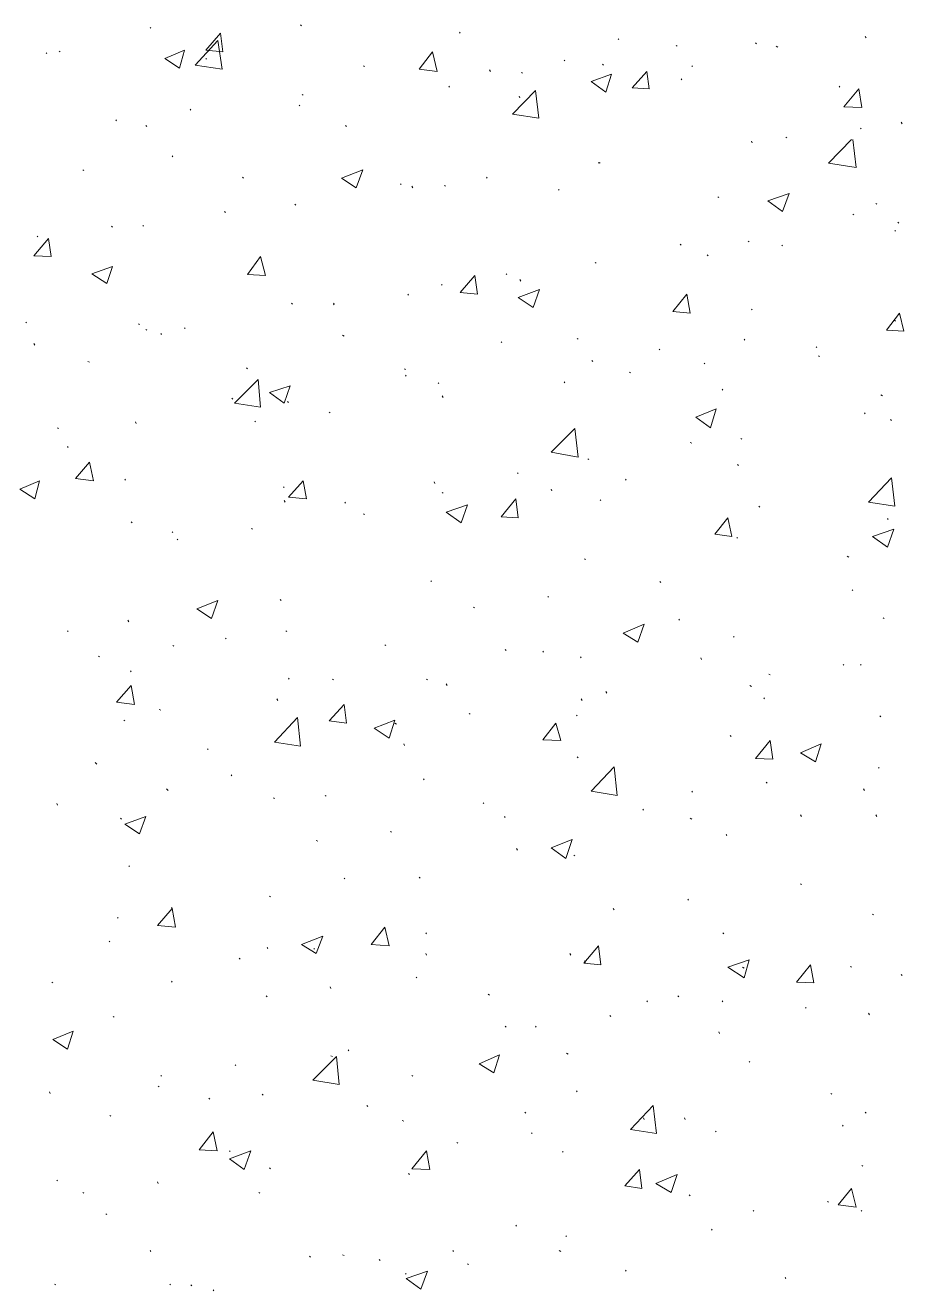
# Model space of a CAD drawing. Header units: millimetres. Extents: x 2928 to 3112, y 1220 to 1280.
# Drawn here: x 2976.909 to 2978.699, y 1243.072 to 1245.648 of the extents above; entities that cross this region are included whole.
import ezdxf

# ---------------------------------------------------------------- set-up
doc = ezdxf.new("R2010")
doc.units = ezdxf.units.MM

msp = doc.modelspace()

# ---------------------------------------------------------------- linework, layer by layer
at = {"color": 92, "linetype": 'Continuous', "lineweight": 13, "true_color": 0x00b800}
for points in [[(2977.16516, 1245.64202), (2977.1635, 1245.64368), (2977.1635, 1245.64368)], [(2977.47183, 1245.64702), (2977.47017, 1245.64868), (2977.47017, 1245.64868)], [(2977.25516, 1245.56702), (2977.30183, 1245.61702), (2977.30183, 1245.61702)], [(2977.27683, 1245.59702), (2977.30683, 1245.63202), (2977.30683, 1245.63202)], [(2977.31016, 1245.55868), (2977.30183, 1245.61702), (2977.30183, 1245.61702)], [(2977.31183, 1245.59368), (2977.30683, 1245.63202), (2977.30683, 1245.63202)], [(2977.79517, 1245.63202), (2977.7935, 1245.63368), (2977.7935, 1245.63368)], [(2978.11851, 1245.61868), (2978.11684, 1245.62035), (2978.11684, 1245.62035)], [(2978.62185, 1245.62202), (2978.62018, 1245.62535), (2978.62018, 1245.62535)], [(2976.95349, 1245.59035), (2976.95183, 1245.59202), (2976.95183, 1245.59202)], [(2976.98016, 1245.59368), (2976.97849, 1245.59535), (2976.97849, 1245.59535)], [(2977.1935, 1245.58035), (2977.2335, 1245.59702), (2977.2335, 1245.59702)], [(2977.2235, 1245.56035), (2977.2335, 1245.59702), (2977.2335, 1245.59702)], [(2977.27683, 1245.59702), (2977.31183, 1245.59368), (2977.31183, 1245.59368)], [(2977.71184, 1245.55868), (2977.7385, 1245.59368), (2977.7385, 1245.59368)], [(2977.7485, 1245.55368), (2977.7385, 1245.59368), (2977.7385, 1245.59368)], [(2978.23684, 1245.60535), (2978.23518, 1245.60702), (2978.23518, 1245.60702)], [(2978.39851, 1245.61035), (2978.39685, 1245.61202), (2978.39685, 1245.61202)], [(2978.44185, 1245.60368), (2978.43851, 1245.60535), (2978.43851, 1245.60535)], [(2977.1935, 1245.58035), (2977.2235, 1245.56035), (2977.2235, 1245.56035)], [(2977.25516, 1245.56702), (2977.31016, 1245.55868), (2977.31016, 1245.55868)], [(2977.2785, 1245.57868), (2977.27683, 1245.58035), (2977.27683, 1245.58035)], [(2977.60017, 1245.56368), (2977.5985, 1245.56535), (2977.5985, 1245.56535)], [(2978.00851, 1245.57535), (2978.00684, 1245.57702), (2978.00684, 1245.57702)], [(2978.08684, 1245.56702), (2978.08518, 1245.56868), (2978.08518, 1245.56868)], [(2978.26851, 1245.56368), (2978.26685, 1245.56535), (2978.26685, 1245.56535)], [(2977.71184, 1245.55868), (2977.7485, 1245.55368), (2977.7485, 1245.55368)], [(2977.85684, 1245.55368), (2977.85517, 1245.55702), (2977.85517, 1245.55702)], [(2977.92184, 1245.55035), (2977.92017, 1245.55202), (2977.92017, 1245.55202)], [(2978.06184, 1245.53368), (2978.10351, 1245.54868), (2978.10351, 1245.54868)], [(2978.09184, 1245.51202), (2978.10351, 1245.54868), (2978.10351, 1245.54868)], [(2978.14518, 1245.52035), (2978.17518, 1245.55368), (2978.17518, 1245.55368)], [(2978.18018, 1245.51868), (2978.17518, 1245.55368), (2978.17518, 1245.55368)], [(2978.24684, 1245.53702), (2978.24518, 1245.53868), (2978.24518, 1245.53868)], [(2977.7735, 1245.52202), (2977.77184, 1245.52368), (2977.77184, 1245.52368)], [(2977.90184, 1245.46701), (2977.94851, 1245.51535), (2977.94851, 1245.51535)], [(2977.95517, 1245.45868), (2977.94851, 1245.51535), (2977.94851, 1245.51535)], [(2978.06184, 1245.53368), (2978.09184, 1245.51202), (2978.09184, 1245.51202)], [(2978.14518, 1245.52035), (2978.18018, 1245.51868), (2978.18018, 1245.51868)], [(2978.56852, 1245.52202), (2978.56685, 1245.52368), (2978.56685, 1245.52368)], [(2978.57685, 1245.48201), (2978.60685, 1245.51868), (2978.60685, 1245.51868)], [(2978.61352, 1245.48035), (2978.60685, 1245.51868), (2978.60685, 1245.51868)], [(2977.4685, 1245.48368), (2977.46683, 1245.48535), (2977.46683, 1245.48535)], [(2977.47517, 1245.50535), (2977.4735, 1245.50702), (2977.4735, 1245.50702)], [(2977.91684, 1245.50035), (2977.91517, 1245.50368), (2977.91517, 1245.50368)], [(2977.24683, 1245.47535), (2977.24516, 1245.47701), (2977.24516, 1245.47701)], [(2977.90184, 1245.46701), (2977.95517, 1245.45868), (2977.95517, 1245.45868)], [(2978.57685, 1245.48201), (2978.61352, 1245.48035), (2978.61352, 1245.48035)], [(2977.09516, 1245.45368), (2977.09349, 1245.45535), (2977.09349, 1245.45535)], [(2977.15683, 1245.44201), (2977.15516, 1245.44368), (2977.15516, 1245.44368)], [(2977.5635, 1245.44201), (2977.56184, 1245.44368), (2977.56184, 1245.44368)], [(2978.61185, 1245.43701), (2978.61018, 1245.43868), (2978.61018, 1245.43868)], [(2978.69518, 1245.44701), (2978.69352, 1245.45035), (2978.69352, 1245.45035)], [(2978.39018, 1245.40868), (2978.38851, 1245.41201), (2978.38851, 1245.41201)], [(2978.46018, 1245.41868), (2978.45851, 1245.42035), (2978.45851, 1245.42035)], [(2978.54518, 1245.36701), (2978.59185, 1245.41535), (2978.59185, 1245.41535)], [(2978.60185, 1245.35868), (2978.59518, 1245.41535), (2978.59518, 1245.41535)], [(2977.21016, 1245.38035), (2977.2085, 1245.38201), (2977.2085, 1245.38201)], [(2978.07851, 1245.36701), (2978.07684, 1245.36868), (2978.07684, 1245.36868)], [(2978.08018, 1245.36701), (2978.07851, 1245.36868), (2978.07851, 1245.36868)], [(2978.54518, 1245.36701), (2978.60185, 1245.35868), (2978.60185, 1245.35868)], [(2977.02849, 1245.35201), (2977.02683, 1245.35368), (2977.02683, 1245.35368)], [(2977.3535, 1245.33701), (2977.35183, 1245.33868), (2977.35183, 1245.33868)], [(2977.5535, 1245.33701), (2977.59684, 1245.35368), (2977.59684, 1245.35368)], [(2977.5535, 1245.33701), (2977.5835, 1245.31701), (2977.5835, 1245.31701)], [(2977.5835, 1245.31701), (2977.59684, 1245.35368), (2977.59684, 1245.35368)], [(2977.85017, 1245.33701), (2977.84851, 1245.33868), (2977.84851, 1245.33868)], [(2977.67517, 1245.32368), (2977.6735, 1245.32535), (2977.6735, 1245.32535)], [(2977.6985, 1245.31701), (2977.69684, 1245.32035), (2977.69684, 1245.32035)], [(2977.76517, 1245.32035), (2977.7635, 1245.32201), (2977.7635, 1245.32201)], [(2977.99684, 1245.31201), (2977.99517, 1245.31368), (2977.99517, 1245.31368)], [(2978.42185, 1245.29035), (2978.46518, 1245.30535), (2978.46518, 1245.30535)], [(2978.45185, 1245.26868), (2978.46518, 1245.30535), (2978.46518, 1245.30535)], [(2977.46017, 1245.28201), (2977.4585, 1245.28368), (2977.4585, 1245.28368)], [(2978.32185, 1245.29701), (2978.32018, 1245.29868), (2978.32018, 1245.29868)], [(2978.42185, 1245.29035), (2978.45185, 1245.26868), (2978.45185, 1245.26868)], [(2978.64352, 1245.28368), (2978.64185, 1245.28535), (2978.64185, 1245.28535)], [(2977.31683, 1245.26701), (2977.31516, 1245.26868), (2977.31516, 1245.26868)], [(2978.59685, 1245.26201), (2978.59518, 1245.26368), (2978.59518, 1245.26368)], [(2977.08683, 1245.23701), (2977.08516, 1245.23868), (2977.08516, 1245.23868)], [(2977.15016, 1245.23868), (2977.1485, 1245.24034), (2977.1485, 1245.24034)], [(2978.68185, 1245.22868), (2978.68018, 1245.23034), (2978.68018, 1245.23034)], [(2978.68852, 1245.24534), (2978.68685, 1245.24701), (2978.68685, 1245.24701)], [(2976.92683, 1245.17868), (2976.95683, 1245.21368), (2976.95683, 1245.21368)], [(2976.93516, 1245.21701), (2976.93349, 1245.21868), (2976.93349, 1245.21868)], [(2976.96183, 1245.17701), (2976.95683, 1245.21368), (2976.95683, 1245.21368)], [(2978.24518, 1245.20034), (2978.24351, 1245.20201), (2978.24351, 1245.20201)], [(2978.38351, 1245.20701), (2978.38185, 1245.20868), (2978.38185, 1245.20868)], [(2976.92683, 1245.17868), (2976.96183, 1245.17701), (2976.96183, 1245.17701)], [(2977.36183, 1245.14034), (2977.3885, 1245.17701), (2977.3885, 1245.17701)], [(2977.3985, 1245.13868), (2977.3885, 1245.17701), (2977.3885, 1245.17701)], [(2978.30018, 1245.17868), (2978.29851, 1245.18034), (2978.29851, 1245.18034)], [(2978.45185, 1245.19868), (2978.45018, 1245.20034), (2978.45018, 1245.20034)], [(2977.04516, 1245.14201), (2977.08683, 1245.15701), (2977.08683, 1245.15701)], [(2977.07516, 1245.12201), (2977.08683, 1245.15701), (2977.08683, 1245.15701)], [(2978.07184, 1245.16368), (2978.07018, 1245.16534), (2978.07018, 1245.16534)], [(2977.04516, 1245.14201), (2977.07516, 1245.12201), (2977.07516, 1245.12201)], [(2977.36183, 1245.14034), (2977.3985, 1245.13868), (2977.3985, 1245.13868)], [(2977.79517, 1245.10368), (2977.82517, 1245.13868), (2977.82517, 1245.13868)], [(2977.83017, 1245.10034), (2977.82517, 1245.13868), (2977.82517, 1245.13868)], [(2977.89017, 1245.14034), (2977.88851, 1245.14201), (2977.88851, 1245.14201)], [(2977.91851, 1245.12701), (2977.91684, 1245.13034), (2977.91684, 1245.13034)], [(2977.69017, 1245.09868), (2977.6885, 1245.10034), (2977.6885, 1245.10034)], [(2977.7585, 1245.11868), (2977.75684, 1245.12034), (2977.75684, 1245.12034)], [(2977.79517, 1245.10368), (2977.83017, 1245.10034), (2977.83017, 1245.10034)], [(2977.91351, 1245.09368), (2977.95684, 1245.11034), (2977.95684, 1245.11034)], [(2977.94351, 1245.07368), (2977.95684, 1245.11034), (2977.95684, 1245.11034)], [(2978.22851, 1245.06534), (2978.25684, 1245.10034), (2978.25684, 1245.10034)], [(2978.26351, 1245.06201), (2978.25684, 1245.10034), (2978.25684, 1245.10034)], [(2977.4535, 1245.08034), (2977.45183, 1245.08201), (2977.45183, 1245.08201)], [(2977.5385, 1245.08034), (2977.53683, 1245.08201), (2977.53683, 1245.08201)], [(2977.5385, 1245.07868), (2977.53683, 1245.08034), (2977.53683, 1245.08034)], [(2977.91351, 1245.09368), (2977.94351, 1245.07368), (2977.94351, 1245.07368)], [(2978.22851, 1245.06534), (2978.26351, 1245.06201), (2978.26351, 1245.06201)], [(2978.39018, 1245.06868), (2978.38851, 1245.07034), (2978.38851, 1245.07034)], [(2978.66352, 1245.02701), (2978.69018, 1245.06201), (2978.69018, 1245.06201)], [(2978.68185, 1245.04534), (2978.68018, 1245.04701), (2978.68018, 1245.04701)], [(2978.69852, 1245.02534), (2978.69018, 1245.06201), (2978.69018, 1245.06201)], [(2976.91183, 1245.04201), (2976.91016, 1245.04368), (2976.91016, 1245.04368)], [(2977.14183, 1245.03868), (2977.14016, 1245.04034), (2977.14016, 1245.04034)], [(2977.15683, 1245.02701), (2977.15516, 1245.02867), (2977.15516, 1245.02867)], [(2977.23516, 1245.03034), (2977.2335, 1245.03201), (2977.2335, 1245.03201)], [(2978.66352, 1245.02701), (2978.69852, 1245.02534), (2978.69852, 1245.02534)], [(2976.92849, 1244.99701), (2976.92683, 1245.00034), (2976.92683, 1245.00034)], [(2977.18683, 1245.01867), (2977.18516, 1245.02034), (2977.18516, 1245.02034)], [(2977.5585, 1245.01534), (2977.55517, 1245.01701), (2977.55517, 1245.01701)], [(2977.88017, 1245.00201), (2977.87851, 1245.00367), (2977.87851, 1245.00367)], [(2978.03518, 1245.00867), (2978.03351, 1245.01034), (2978.03351, 1245.01034)], [(2978.37518, 1245.00701), (2978.37351, 1245.00867), (2978.37351, 1245.00867)], [(2978.20184, 1244.98701), (2978.20018, 1244.98867), (2978.20018, 1244.98867)], [(2978.52185, 1244.99201), (2978.52018, 1244.99367), (2978.52018, 1244.99367)], [(2978.52685, 1244.97367), (2978.52518, 1244.97534), (2978.52518, 1244.97534)], [(2977.04016, 1244.96201), (2977.03683, 1244.96367), (2977.03683, 1244.96367)], [(2977.36183, 1244.94867), (2977.36017, 1244.95034), (2977.36017, 1244.95034)], [(2977.6835, 1244.94701), (2977.68184, 1244.94867), (2977.68184, 1244.94867)], [(2978.06518, 1244.96367), (2978.06351, 1244.96534), (2978.06351, 1244.96534)], [(2978.29351, 1244.95867), (2978.29185, 1244.96034), (2978.29185, 1244.96034)], [(2977.33517, 1244.87867), (2977.3835, 1244.92701), (2977.3835, 1244.92701)], [(2977.3885, 1244.87034), (2977.3835, 1244.92701), (2977.3835, 1244.92701)], [(2977.68517, 1244.93367), (2977.6835, 1244.93534), (2977.6835, 1244.93534)], [(2977.75184, 1244.91867), (2977.75017, 1244.92034), (2977.75017, 1244.92034)], [(2978.00851, 1244.92034), (2978.00684, 1244.92201), (2978.00684, 1244.92201)], [(2978.14184, 1244.94034), (2978.14018, 1244.94201), (2978.14018, 1244.94201)], [(2977.40683, 1244.90034), (2977.4485, 1244.91367), (2977.4485, 1244.91367)], [(2977.40683, 1244.90034), (2977.43683, 1244.87867), (2977.43683, 1244.87867)], [(2977.43683, 1244.87867), (2977.4485, 1244.91367), (2977.4485, 1244.91367)], [(2977.76017, 1244.89034), (2977.7585, 1244.89367), (2977.7585, 1244.89367)], [(2978.33018, 1244.90534), (2978.32851, 1244.90701), (2978.32851, 1244.90701)], [(2978.65518, 1244.89367), (2978.65185, 1244.89534), (2978.65185, 1244.89534)], [(2977.33183, 1244.88701), (2977.33017, 1244.88867), (2977.33017, 1244.88867)], [(2977.33517, 1244.87867), (2977.3885, 1244.87034), (2977.3885, 1244.87034)], [(2977.44517, 1244.88034), (2977.4435, 1244.88201), (2977.4435, 1244.88201)], [(2978.27518, 1244.85034), (2978.31685, 1244.86701), (2978.31685, 1244.86701)], [(2978.30518, 1244.82867), (2978.31685, 1244.86701), (2978.31685, 1244.86701)], [(2977.3785, 1244.84034), (2977.37683, 1244.84201), (2977.37683, 1244.84201)], [(2977.53017, 1244.85867), (2977.5285, 1244.86034), (2977.5285, 1244.86034)], [(2978.27518, 1244.85034), (2978.30518, 1244.82867), (2978.30518, 1244.82867)], [(2978.62018, 1244.85701), (2978.61852, 1244.85867), (2978.61852, 1244.85867)], [(2978.67352, 1244.84367), (2978.67185, 1244.84534), (2978.67185, 1244.84534)], [(2976.97683, 1244.82701), (2976.97516, 1244.82867), (2976.97516, 1244.82867)], [(2977.13516, 1244.83701), (2977.1335, 1244.84034), (2977.1335, 1244.84034)], [(2977.98017, 1244.77867), (2978.02851, 1244.82701), (2978.02851, 1244.82701)], [(2978.03518, 1244.76867), (2978.02851, 1244.82701), (2978.02851, 1244.82701)], [(2976.99683, 1244.78867), (2976.99516, 1244.79034), (2976.99516, 1244.79034)], [(2978.26685, 1244.79701), (2978.26351, 1244.79867), (2978.26351, 1244.79867)], [(2978.36851, 1244.80534), (2978.36685, 1244.80701), (2978.36685, 1244.80701)], [(2977.98017, 1244.77867), (2978.03518, 1244.76867), (2978.03518, 1244.76867)], [(2978.05684, 1244.76367), (2978.05518, 1244.76534), (2978.05518, 1244.76534)], [(2977.01183, 1244.72534), (2977.04016, 1244.75867), (2977.04016, 1244.75867)], [(2977.04849, 1244.72034), (2977.04016, 1244.75867), (2977.04016, 1244.75867)], [(2978.36185, 1244.752), (2978.36018, 1244.75367), (2978.36018, 1244.75367)], [(2976.89849, 1244.70367), (2976.93849, 1244.72034), (2976.93849, 1244.72034)], [(2976.92849, 1244.68367), (2976.93849, 1244.72034), (2976.93849, 1244.72034)], [(2977.01183, 1244.72534), (2977.04849, 1244.72034), (2977.04849, 1244.72034)], [(2977.1135, 1244.722), (2977.11183, 1244.72367), (2977.11183, 1244.72367)], [(2977.44517, 1244.687), (2977.47517, 1244.72034), (2977.47517, 1244.72034)], [(2977.48183, 1244.68367), (2977.47517, 1244.72034), (2977.47517, 1244.72034)], [(2977.7435, 1244.71534), (2977.74184, 1244.71867), (2977.74184, 1244.71867)], [(2977.91351, 1244.73534), (2977.91184, 1244.737), (2977.91184, 1244.737)], [(2978.13351, 1244.722), (2978.13184, 1244.72367), (2978.13184, 1244.72367)], [(2978.62685, 1244.677), (2978.67352, 1244.727), (2978.67352, 1244.727)], [(2978.68018, 1244.66867), (2978.67352, 1244.727), (2978.67352, 1244.727)], [(2976.89849, 1244.70367), (2976.92849, 1244.68367), (2976.92849, 1244.68367)], [(2977.43683, 1244.707), (2977.43517, 1244.70867), (2977.43517, 1244.70867)], [(2977.44517, 1244.687), (2977.48183, 1244.68367), (2977.48183, 1244.68367)], [(2977.76017, 1244.69534), (2977.7585, 1244.697), (2977.7585, 1244.697)], [(2977.98184, 1244.70034), (2977.98017, 1244.70367), (2977.98017, 1244.70367)], [(2977.4385, 1244.677), (2977.43683, 1244.68034), (2977.43683, 1244.68034)], [(2977.56184, 1244.67534), (2977.56017, 1244.677), (2977.56017, 1244.677)], [(2977.76684, 1244.657), (2977.81017, 1244.672), (2977.81017, 1244.672)], [(2977.79684, 1244.63534), (2977.81017, 1244.672), (2977.81017, 1244.672)], [(2977.87851, 1244.647), (2977.90851, 1244.68367), (2977.90851, 1244.68367)], [(2977.91351, 1244.64534), (2977.90851, 1244.68367), (2977.90851, 1244.68367)], [(2978.08184, 1244.68034), (2978.08018, 1244.682), (2978.08018, 1244.682)], [(2978.40518, 1244.667), (2978.40351, 1244.66867), (2978.40351, 1244.66867)], [(2978.62685, 1244.677), (2978.68018, 1244.66867), (2978.68018, 1244.66867)], [(2977.12683, 1244.63534), (2977.12516, 1244.637), (2977.12516, 1244.637)], [(2977.60017, 1244.652), (2977.5985, 1244.65367), (2977.5985, 1244.65367)], [(2977.76684, 1244.657), (2977.79684, 1244.63534), (2977.79684, 1244.63534)], [(2977.87851, 1244.647), (2977.91351, 1244.64534), (2977.91351, 1244.64534)], [(2978.31351, 1244.612), (2978.34018, 1244.64534), (2978.34018, 1244.64534)], [(2978.34851, 1244.607), (2978.34018, 1244.64534), (2978.34018, 1244.64534)], [(2978.66685, 1244.642), (2978.66518, 1244.64367), (2978.66518, 1244.64367)], [(2977.21016, 1244.61534), (2977.2085, 1244.617), (2977.2085, 1244.617)], [(2977.37183, 1244.622), (2977.37017, 1244.62367), (2977.37017, 1244.62367)], [(2978.31351, 1244.612), (2978.34851, 1244.607), (2978.34851, 1244.607)], [(2978.63518, 1244.607), (2978.67852, 1244.622), (2978.67852, 1244.622)], [(2978.66518, 1244.58534), (2978.67852, 1244.622), (2978.67852, 1244.622)], [(2977.22016, 1244.60034), (2977.2185, 1244.602), (2977.2185, 1244.602)], [(2978.36018, 1244.60367), (2978.35851, 1244.60534), (2978.35851, 1244.60534)], [(2978.63518, 1244.607), (2978.66518, 1244.58534), (2978.66518, 1244.58534)], [(2978.05018, 1244.56033), (2978.04851, 1244.562), (2978.04851, 1244.562)], [(2978.58685, 1244.56534), (2978.58352, 1244.567), (2978.58352, 1244.567)], [(2977.73684, 1244.51533), (2977.73517, 1244.517), (2977.73517, 1244.517)], [(2978.20351, 1244.51367), (2978.20184, 1244.51533), (2978.20184, 1244.51533)], [(2977.97517, 1244.48367), (2977.97351, 1244.48533), (2977.97351, 1244.48533)], [(2978.59518, 1244.497), (2978.59352, 1244.49867), (2978.59352, 1244.49867)], [(2977.2585, 1244.46033), (2977.30183, 1244.477), (2977.30183, 1244.477)], [(2977.2585, 1244.46033), (2977.2885, 1244.44033), (2977.2885, 1244.44033)], [(2977.2885, 1244.44033), (2977.30183, 1244.477), (2977.30183, 1244.477)], [(2977.43017, 1244.477), (2977.4285, 1244.47867), (2977.4285, 1244.47867)], [(2977.82517, 1244.462), (2977.82184, 1244.46367), (2977.82184, 1244.46367)], [(2977.12016, 1244.43367), (2977.1185, 1244.437), (2977.1185, 1244.437)], [(2978.12684, 1244.41033), (2978.17018, 1244.42867), (2978.17018, 1244.42867)], [(2978.15684, 1244.392), (2978.17018, 1244.42867), (2978.17018, 1244.42867)], [(2978.24184, 1244.437), (2978.24018, 1244.43867), (2978.24018, 1244.43867)], [(2978.65852, 1244.44033), (2978.65685, 1244.442), (2978.65685, 1244.442)], [(2976.99683, 1244.41367), (2976.99516, 1244.41533), (2976.99516, 1244.41533)], [(2977.44183, 1244.41367), (2977.44017, 1244.41533), (2977.44017, 1244.41533)], [(2978.12684, 1244.41033), (2978.15684, 1244.392), (2978.15684, 1244.392)], [(2978.35351, 1244.402), (2978.35185, 1244.40367), (2978.35185, 1244.40367)], [(2977.21183, 1244.38367), (2977.21016, 1244.38533), (2977.21016, 1244.38533)], [(2977.3185, 1244.39867), (2977.31683, 1244.40033), (2977.31683, 1244.40033)], [(2977.6435, 1244.38533), (2977.64184, 1244.387), (2977.64184, 1244.387)], [(2977.06016, 1244.362), (2977.05849, 1244.36367), (2977.05849, 1244.36367)], [(2977.88851, 1244.37533), (2977.88684, 1244.377), (2977.88684, 1244.377)], [(2977.96517, 1244.372), (2977.96351, 1244.37367), (2977.96351, 1244.37367)], [(2978.04184, 1244.36033), (2978.04018, 1244.362), (2978.04018, 1244.362)], [(2978.28685, 1244.357), (2978.28518, 1244.36033), (2978.28518, 1244.36033)], [(2977.12516, 1244.332), (2977.1235, 1244.33367), (2977.1235, 1244.33367)], [(2978.42685, 1244.32533), (2978.42351, 1244.327), (2978.42351, 1244.327)], [(2978.57685, 1244.34533), (2978.57518, 1244.347), (2978.57518, 1244.347)], [(2978.61185, 1244.34533), (2978.61018, 1244.347), (2978.61018, 1244.347)], [(2977.09516, 1244.27033), (2977.12516, 1244.30366), (2977.12516, 1244.30366)], [(2977.13183, 1244.26533), (2977.12516, 1244.30366), (2977.12516, 1244.30366)], [(2977.44683, 1244.317), (2977.44517, 1244.31866), (2977.44517, 1244.31866)], [(2977.53683, 1244.31533), (2977.53517, 1244.317), (2977.53517, 1244.317)], [(2977.7285, 1244.31533), (2977.72684, 1244.317), (2977.72684, 1244.317)], [(2977.7685, 1244.30366), (2977.76684, 1244.307), (2977.76684, 1244.307)], [(2978.38851, 1244.302), (2978.38518, 1244.30366), (2978.38518, 1244.30366)], [(2977.4235, 1244.27366), (2977.42183, 1244.277), (2977.42183, 1244.277)], [(2978.04351, 1244.27366), (2978.04184, 1244.277), (2978.04184, 1244.277)], [(2978.09351, 1244.28866), (2978.09184, 1244.292), (2978.09184, 1244.292)], [(2978.41518, 1244.277), (2978.41351, 1244.27866), (2978.41351, 1244.27866)], [(2977.09516, 1244.27033), (2977.13183, 1244.26533), (2977.13183, 1244.26533)], [(2977.18516, 1244.25366), (2977.18183, 1244.25533), (2977.18183, 1244.25533)], [(2977.5285, 1244.232), (2977.5585, 1244.26533), (2977.5585, 1244.26533)], [(2977.5635, 1244.227), (2977.5585, 1244.26533), (2977.5585, 1244.26533)], [(2977.11183, 1244.232), (2977.11016, 1244.23366), (2977.11016, 1244.23366)], [(2977.41683, 1244.18866), (2977.4635, 1244.23866), (2977.4635, 1244.23866)], [(2977.47017, 1244.18033), (2977.4635, 1244.23866), (2977.4635, 1244.23866)], [(2977.5285, 1244.232), (2977.5635, 1244.227), (2977.5635, 1244.227)], [(2977.62017, 1244.217), (2977.66184, 1244.23366), (2977.66184, 1244.23366)], [(2977.65017, 1244.197), (2977.66184, 1244.23366), (2977.66184, 1244.23366)], [(2977.66517, 1244.22533), (2977.66184, 1244.227), (2977.66184, 1244.227)], [(2977.81517, 1244.24533), (2977.81351, 1244.247), (2977.81351, 1244.247)], [(2977.96351, 1244.19366), (2977.99017, 1244.227), (2977.99017, 1244.227)], [(2978.00017, 1244.192), (2977.99017, 1244.227), (2977.99017, 1244.227)], [(2978.03351, 1244.242), (2978.03184, 1244.24366), (2978.03184, 1244.24366)], [(2978.65185, 1244.24033), (2978.65018, 1244.242), (2978.65018, 1244.242)], [(2977.62017, 1244.217), (2977.65017, 1244.197), (2977.65017, 1244.197)], [(2978.34685, 1244.20033), (2978.34518, 1244.202), (2978.34518, 1244.202)], [(2977.28183, 1244.17366), (2977.28016, 1244.17533), (2977.28016, 1244.17533)], [(2977.41683, 1244.18866), (2977.47017, 1244.18033), (2977.47017, 1244.18033)], [(2977.68184, 1244.182), (2977.68017, 1244.18533), (2977.68017, 1244.18533)], [(2977.96351, 1244.19366), (2978.00017, 1244.192), (2978.00017, 1244.192)], [(2978.39685, 1244.15533), (2978.42685, 1244.192), (2978.42685, 1244.192)], [(2978.43185, 1244.15366), (2978.42685, 1244.192), (2978.42685, 1244.192)], [(2978.48851, 1244.167), (2978.53018, 1244.18533), (2978.53018, 1244.18533)], [(2978.51852, 1244.14866), (2978.53018, 1244.18533), (2978.53018, 1244.18533)], [(2977.05516, 1244.14366), (2977.05183, 1244.147), (2977.05183, 1244.147)], [(2978.03518, 1244.157), (2978.03351, 1244.15866), (2978.03351, 1244.15866)], [(2978.39685, 1244.15533), (2978.43185, 1244.15366), (2978.43185, 1244.15366)], [(2978.48851, 1244.167), (2978.51852, 1244.14866), (2978.51852, 1244.14866)], [(2977.33017, 1244.12033), (2977.3285, 1244.122), (2977.3285, 1244.122)], [(2978.06184, 1244.08866), (2978.10851, 1244.13866), (2978.10851, 1244.13866)], [(2978.11518, 1244.08033), (2978.10851, 1244.13866), (2978.10851, 1244.13866)], [(2978.64852, 1244.13533), (2978.64685, 1244.137), (2978.64685, 1244.137)], [(2977.72184, 1244.112), (2977.72017, 1244.11366), (2977.72017, 1244.11366)], [(2978.42018, 1244.10533), (2978.41851, 1244.107), (2978.41851, 1244.107)], [(2977.20016, 1244.09033), (2977.19683, 1244.09366), (2977.19683, 1244.09366)], [(2977.41683, 1244.07366), (2977.41517, 1244.07533), (2977.41517, 1244.07533)], [(2977.52183, 1244.07866), (2977.52017, 1244.08033), (2977.52017, 1244.08033)], [(2978.06184, 1244.08866), (2978.11518, 1244.08033), (2978.11518, 1244.08033)], [(2978.26851, 1244.08699), (2978.26685, 1244.08866), (2978.26685, 1244.08866)], [(2978.61852, 1244.09033), (2978.61685, 1244.09366), (2978.61685, 1244.09366)], [(2976.97516, 1244.06033), (2976.97349, 1244.06366), (2976.97349, 1244.06366)], [(2977.84351, 1244.06366), (2977.84184, 1244.06533), (2977.84184, 1244.06533)], [(2978.16851, 1244.05033), (2978.16684, 1244.05199), (2978.16684, 1244.05199)], [(2977.10516, 1244.03199), (2977.1035, 1244.03366), (2977.1035, 1244.03366)], [(2977.11183, 1244.02199), (2977.15516, 1244.03699), (2977.15516, 1244.03699)], [(2977.11183, 1244.02199), (2977.14183, 1244.00199), (2977.14183, 1244.00199)], [(2977.14183, 1244.00199), (2977.15516, 1244.03699), (2977.15516, 1244.03699)], [(2977.88684, 1244.03533), (2977.88517, 1244.03699), (2977.88517, 1244.03699)], [(2978.26685, 1244.03199), (2978.26351, 1244.03366), (2978.26351, 1244.03366)], [(2978.49018, 1244.03699), (2978.48851, 1244.04033), (2978.48851, 1244.04033)], [(2978.64352, 1244.03699), (2978.64185, 1244.04033), (2978.64185, 1244.04033)], [(2977.65517, 1244.00533), (2977.6535, 1244.00699), (2977.6535, 1244.00699)], [(2978.33851, 1243.99866), (2978.33685, 1244.00033), (2978.33685, 1244.00033)], [(2977.50517, 1243.98699), (2977.50183, 1243.98866), (2977.50183, 1243.98866)], [(2977.91184, 1243.96866), (2977.91017, 1243.97199), (2977.91017, 1243.97199)], [(2977.98017, 1243.97366), (2978.02351, 1243.99033), (2978.02351, 1243.99033)], [(2977.98017, 1243.97366), (2978.01017, 1243.95199), (2978.01017, 1243.95199)], [(2978.01017, 1243.95199), (2978.02351, 1243.99033), (2978.02351, 1243.99033)], [(2978.02851, 1243.95699), (2978.02684, 1243.95866), (2978.02684, 1243.95866)], [(2977.12183, 1243.93533), (2977.12016, 1243.93699), (2977.12016, 1243.93699)], [(2977.7135, 1243.91199), (2977.71184, 1243.91366), (2977.71184, 1243.91366)], [(2977.56017, 1243.91033), (2977.5585, 1243.91199), (2977.5585, 1243.91199)], [(2978.49018, 1243.89866), (2978.48851, 1243.90033), (2978.48851, 1243.90033)], [(2977.4085, 1243.87366), (2977.40683, 1243.87533), (2977.40683, 1243.87533)], [(2978.26018, 1243.86699), (2978.25851, 1243.86866), (2978.25851, 1243.86866)], [(2977.1785, 1243.81532), (2977.2085, 1243.85032), (2977.2085, 1243.85032)], [(2977.2085, 1243.85032), (2977.20683, 1243.85199), (2977.20683, 1243.85199)], [(2977.21516, 1243.81199), (2977.2085, 1243.85032), (2977.2085, 1243.85032)], [(2978.10851, 1243.84699), (2978.10684, 1243.85032), (2978.10684, 1243.85032)], [(2978.63685, 1243.83699), (2978.63518, 1243.83866), (2978.63518, 1243.83866)], [(2977.0985, 1243.83032), (2977.09683, 1243.83199), (2977.09683, 1243.83199)], [(2977.1785, 1243.81532), (2977.21516, 1243.81199), (2977.21516, 1243.81199)], [(2977.6135, 1243.77699), (2977.64184, 1243.81199), (2977.64184, 1243.81199)], [(2977.65017, 1243.77366), (2977.64184, 1243.81199), (2977.64184, 1243.81199)], [(2977.47183, 1243.77699), (2977.51517, 1243.79366), (2977.51517, 1243.79366)], [(2977.50183, 1243.75866), (2977.51517, 1243.79366), (2977.51517, 1243.79366)], [(2977.72684, 1243.79866), (2977.72517, 1243.80032), (2977.72517, 1243.80032)], [(2978.33185, 1243.79866), (2978.33018, 1243.80032), (2978.33018, 1243.80032)], [(2977.08183, 1243.78199), (2977.08016, 1243.78366), (2977.08016, 1243.78366)], [(2977.4035, 1243.76866), (2977.40183, 1243.77032), (2977.40183, 1243.77032)], [(2977.47183, 1243.77699), (2977.50183, 1243.75866), (2977.50183, 1243.75866)], [(2977.4985, 1243.76699), (2977.49683, 1243.76866), (2977.49683, 1243.76866)], [(2977.6135, 1243.77699), (2977.65017, 1243.77366), (2977.65017, 1243.77366)], [(2978.04684, 1243.73866), (2978.07684, 1243.77366), (2978.07684, 1243.77366)], [(2978.08184, 1243.73532), (2978.07684, 1243.77366), (2978.07684, 1243.77366)], [(2977.34683, 1243.74699), (2977.34517, 1243.74866), (2977.34517, 1243.74866)], [(2977.72684, 1243.75532), (2977.72517, 1243.75866), (2977.72517, 1243.75866)], [(2978.02017, 1243.75532), (2978.01851, 1243.75866), (2978.01851, 1243.75866)], [(2978.04684, 1243.73866), (2978.08184, 1243.73532), (2978.08184, 1243.73532)], [(2978.05018, 1243.74032), (2978.04851, 1243.74366), (2978.04851, 1243.74366)], [(2978.34018, 1243.73032), (2978.38351, 1243.74532), (2978.38351, 1243.74532)], [(2978.37351, 1243.70866), (2978.38351, 1243.74532), (2978.38351, 1243.74532)], [(2978.48018, 1243.70032), (2978.50852, 1243.73532), (2978.50852, 1243.73532)], [(2978.51518, 1243.69866), (2978.50852, 1243.73532), (2978.50852, 1243.73532)], [(2977.70684, 1243.70866), (2977.70517, 1243.71032), (2977.70517, 1243.71032)], [(2978.34018, 1243.73032), (2978.37351, 1243.70866), (2978.37351, 1243.70866)], [(2978.37351, 1243.72866), (2978.37018, 1243.73032), (2978.37018, 1243.73032)], [(2978.59185, 1243.73032), (2978.59018, 1243.73199), (2978.59018, 1243.73199)], [(2978.69518, 1243.71366), (2978.69352, 1243.71532), (2978.69352, 1243.71532)], [(2976.96516, 1243.69866), (2976.96349, 1243.70032), (2976.96349, 1243.70032)], [(2977.2085, 1243.70032), (2977.20683, 1243.70199), (2977.20683, 1243.70199)], [(2977.53183, 1243.68699), (2977.53017, 1243.69032), (2977.53017, 1243.69032)], [(2978.48018, 1243.70032), (2978.51518, 1243.69866), (2978.51518, 1243.69866)], [(2977.40183, 1243.67032), (2977.40017, 1243.67199), (2977.40017, 1243.67199)], [(2977.85517, 1243.67366), (2977.85184, 1243.67532), (2977.85184, 1243.67532)], [(2978.17684, 1243.66032), (2978.17518, 1243.66199), (2978.17518, 1243.66199)], [(2978.24018, 1243.67032), (2978.23851, 1243.67199), (2978.23851, 1243.67199)], [(2978.33018, 1243.66032), (2978.32851, 1243.66199), (2978.32851, 1243.66199)], [(2977.09016, 1243.62866), (2977.08849, 1243.63032), (2977.08849, 1243.63032)], [(2978.10184, 1243.63032), (2978.10018, 1243.63199), (2978.10018, 1243.63199)], [(2978.50018, 1243.64699), (2978.49852, 1243.64866), (2978.49852, 1243.64866)], [(2978.62852, 1243.63366), (2978.62685, 1243.63699), (2978.62685, 1243.63699)], [(2977.88851, 1243.60865), (2977.88684, 1243.61032), (2977.88684, 1243.61032)], [(2977.95017, 1243.60865), (2977.94851, 1243.61032), (2977.94851, 1243.61032)], [(2976.96516, 1243.58365), (2977.00683, 1243.60032), (2977.00683, 1243.60032)], [(2976.96516, 1243.58365), (2976.99516, 1243.56365), (2976.99516, 1243.56365)], [(2976.99516, 1243.56365), (2977.00683, 1243.60032), (2977.00683, 1243.60032)], [(2978.32351, 1243.59532), (2978.32185, 1243.59865), (2978.32185, 1243.59865)], [(2977.5685, 1243.56032), (2977.56684, 1243.56199), (2977.56684, 1243.56199)], [(2978.01517, 1243.55365), (2978.01184, 1243.55532), (2978.01184, 1243.55532)], [(2977.3385, 1243.53032), (2977.33683, 1243.53199), (2977.33683, 1243.53199)], [(2977.49517, 1243.50032), (2977.5435, 1243.54865), (2977.5435, 1243.54865)], [(2977.53517, 1243.54865), (2977.53183, 1243.55032), (2977.53183, 1243.55032)], [(2977.5485, 1243.49199), (2977.5435, 1243.54865), (2977.5435, 1243.54865)], [(2977.83351, 1243.53365), (2977.87517, 1243.55199), (2977.87517, 1243.55199)], [(2977.83351, 1243.53365), (2977.86351, 1243.51532), (2977.86351, 1243.51532)], [(2977.86351, 1243.51532), (2977.87517, 1243.55199), (2977.87517, 1243.55199)], [(2978.38518, 1243.53699), (2978.38351, 1243.53865), (2978.38351, 1243.53865)], [(2977.18683, 1243.50865), (2977.18516, 1243.51032), (2977.18516, 1243.51032)], [(2977.6985, 1243.50865), (2977.69684, 1243.51032), (2977.69684, 1243.51032)], [(2976.96016, 1243.47365), (2976.95849, 1243.47699), (2976.95849, 1243.47699)], [(2977.18183, 1243.48699), (2977.18016, 1243.48865), (2977.18016, 1243.48865)], [(2977.49517, 1243.50032), (2977.5485, 1243.49199), (2977.5485, 1243.49199)], [(2978.03351, 1243.47699), (2978.03184, 1243.47865), (2978.03184, 1243.47865)], [(2977.28516, 1243.46199), (2977.2835, 1243.46365), (2977.2835, 1243.46365)], [(2977.3935, 1243.47032), (2977.39183, 1243.47199), (2977.39183, 1243.47199)], [(2978.55185, 1243.47199), (2978.55018, 1243.47365), (2978.55018, 1243.47365)], [(2977.08349, 1243.42699), (2977.08183, 1243.42865), (2977.08183, 1243.42865)], [(2977.60684, 1243.44699), (2977.60517, 1243.44865), (2977.60517, 1243.44865)], [(2977.92851, 1243.43365), (2977.92684, 1243.43532), (2977.92684, 1243.43532)], [(2978.14184, 1243.40032), (2978.18851, 1243.44865), (2978.18851, 1243.44865)], [(2978.19518, 1243.39198), (2978.18851, 1243.44865), (2978.18851, 1243.44865)], [(2978.62185, 1243.43365), (2978.62018, 1243.43532), (2978.62018, 1243.43532)], [(2977.68017, 1243.41699), (2977.67684, 1243.41865), (2977.67684, 1243.41865)], [(2978.14184, 1243.40032), (2978.19518, 1243.39198), (2978.19518, 1243.39198)], [(2978.17018, 1243.42032), (2978.16851, 1243.42365), (2978.16851, 1243.42365)], [(2978.25351, 1243.42032), (2978.25184, 1243.42365), (2978.25184, 1243.42365)], [(2978.57518, 1243.40699), (2978.57352, 1243.40865), (2978.57352, 1243.40865)], [(2977.2635, 1243.35865), (2977.29183, 1243.39532), (2977.29183, 1243.39532)], [(2977.30016, 1243.35698), (2977.29183, 1243.39532), (2977.29183, 1243.39532)], [(2977.79017, 1243.37198), (2977.7885, 1243.37365), (2977.7885, 1243.37365)], [(2977.94184, 1243.39198), (2977.94017, 1243.39365), (2977.94017, 1243.39365)], [(2978.31685, 1243.39532), (2978.31518, 1243.39699), (2978.31518, 1243.39699)], [(2977.2635, 1243.35865), (2977.30016, 1243.35698), (2977.30016, 1243.35698)], [(2977.32516, 1243.34032), (2977.3685, 1243.35698), (2977.3685, 1243.35698)], [(2977.32683, 1243.35532), (2977.32516, 1243.35698), (2977.32516, 1243.35698)], [(2977.35517, 1243.31865), (2977.3685, 1243.35698), (2977.3685, 1243.35698)], [(2977.69684, 1243.32032), (2977.72684, 1243.35698), (2977.72684, 1243.35698)], [(2977.7335, 1243.31865), (2977.72684, 1243.35698), (2977.72684, 1243.35698)], [(2978.00517, 1243.35365), (2978.00351, 1243.35532), (2978.00351, 1243.35532)], [(2977.32516, 1243.34032), (2977.35517, 1243.31865), (2977.35517, 1243.31865)], [(2977.4085, 1243.32032), (2977.40683, 1243.32198), (2977.40683, 1243.32198)], [(2978.61518, 1243.32532), (2978.61352, 1243.32698), (2978.61352, 1243.32698)], [(2976.97516, 1243.29532), (2976.97349, 1243.29698), (2976.97349, 1243.29698)], [(2977.69184, 1243.30865), (2977.69017, 1243.31032), (2977.69017, 1243.31032)], [(2977.69684, 1243.32032), (2977.7335, 1243.31865), (2977.7335, 1243.31865)], [(2978.13018, 1243.28532), (2978.16018, 1243.31865), (2978.16018, 1243.31865)], [(2978.16518, 1243.28032), (2978.16018, 1243.31865), (2978.16018, 1243.31865)], [(2978.19351, 1243.29032), (2978.23684, 1243.30865), (2978.23684, 1243.30865)], [(2978.22518, 1243.27198), (2978.23684, 1243.30865), (2978.23684, 1243.30865)], [(2977.02849, 1243.27032), (2977.02683, 1243.27198), (2977.02683, 1243.27198)], [(2977.18016, 1243.29032), (2977.1785, 1243.29365), (2977.1785, 1243.29365)], [(2977.38683, 1243.27032), (2977.38517, 1243.27198), (2977.38517, 1243.27198)], [(2978.13018, 1243.28532), (2978.16518, 1243.28032), (2978.16518, 1243.28032)], [(2978.19351, 1243.29032), (2978.22518, 1243.27198), (2978.22518, 1243.27198)], [(2978.56518, 1243.24698), (2978.59185, 1243.28032), (2978.59185, 1243.28032)], [(2978.60185, 1243.24198), (2978.59185, 1243.28032), (2978.59185, 1243.28032)], [(2978.26351, 1243.26532), (2978.26185, 1243.26698), (2978.26185, 1243.26698)], [(2978.54518, 1243.25198), (2978.54352, 1243.25365), (2978.54352, 1243.25365)], [(2978.56518, 1243.24698), (2978.60185, 1243.24198), (2978.60185, 1243.24198)], [(2977.07516, 1243.22698), (2977.07349, 1243.22865), (2977.07349, 1243.22865)], [(2978.39351, 1243.23365), (2978.39185, 1243.23532), (2978.39185, 1243.23532)], [(2978.61352, 1243.23365), (2978.61185, 1243.23532), (2978.61185, 1243.23532)], [(2977.91017, 1243.20365), (2977.90851, 1243.20532), (2977.90851, 1243.20532)], [(2978.30851, 1243.19532), (2978.30685, 1243.19698), (2978.30685, 1243.19698)], [(2978.01184, 1243.18198), (2978.01017, 1243.18365), (2978.01017, 1243.18365)], [(2977.16516, 1243.15198), (2977.1635, 1243.15365), (2977.1635, 1243.15365)], [(2977.49017, 1243.14031), (2977.4885, 1243.14198), (2977.4885, 1243.14198)], [(2977.5585, 1243.14365), (2977.55517, 1243.14531), (2977.55517, 1243.14531)], [(2977.78184, 1243.15198), (2977.78017, 1243.15365), (2977.78017, 1243.15365)], [(2978.00017, 1243.15198), (2977.99684, 1243.15365), (2977.99684, 1243.15365)], [(2977.63184, 1243.13365), (2977.63017, 1243.13531), (2977.63017, 1243.13531)], [(2977.81184, 1243.12531), (2977.81017, 1243.12698), (2977.81017, 1243.12698)], [(2977.68517, 1243.10531), (2977.6835, 1243.10698), (2977.6835, 1243.10698)], [(2977.68517, 1243.09698), (2977.7285, 1243.11198), (2977.7285, 1243.11198)], [(2977.68517, 1243.09698), (2977.71517, 1243.07531), (2977.71517, 1243.07531)], [(2977.71517, 1243.07531), (2977.7285, 1243.11198), (2977.7285, 1243.11198)], [(2978.13351, 1243.11198), (2978.13184, 1243.11365), (2978.13184, 1243.11365)], [(2978.45851, 1243.09698), (2978.45685, 1243.09865), (2978.45685, 1243.09865)], [(2976.97183, 1243.08365), (2976.96849, 1243.08531), (2976.96849, 1243.08531)], [(2977.20516, 1243.08365), (2977.2035, 1243.08531), (2977.2035, 1243.08531)], [(2977.2485, 1243.08198), (2977.24683, 1243.08365), (2977.24683, 1243.08365)], [(2977.2935, 1243.07198), (2977.29183, 1243.07365), (2977.29183, 1243.07365)]]:
    msp.add_lwpolyline(points, dxfattribs=at)

doc.saveas('drawing.dxf')
